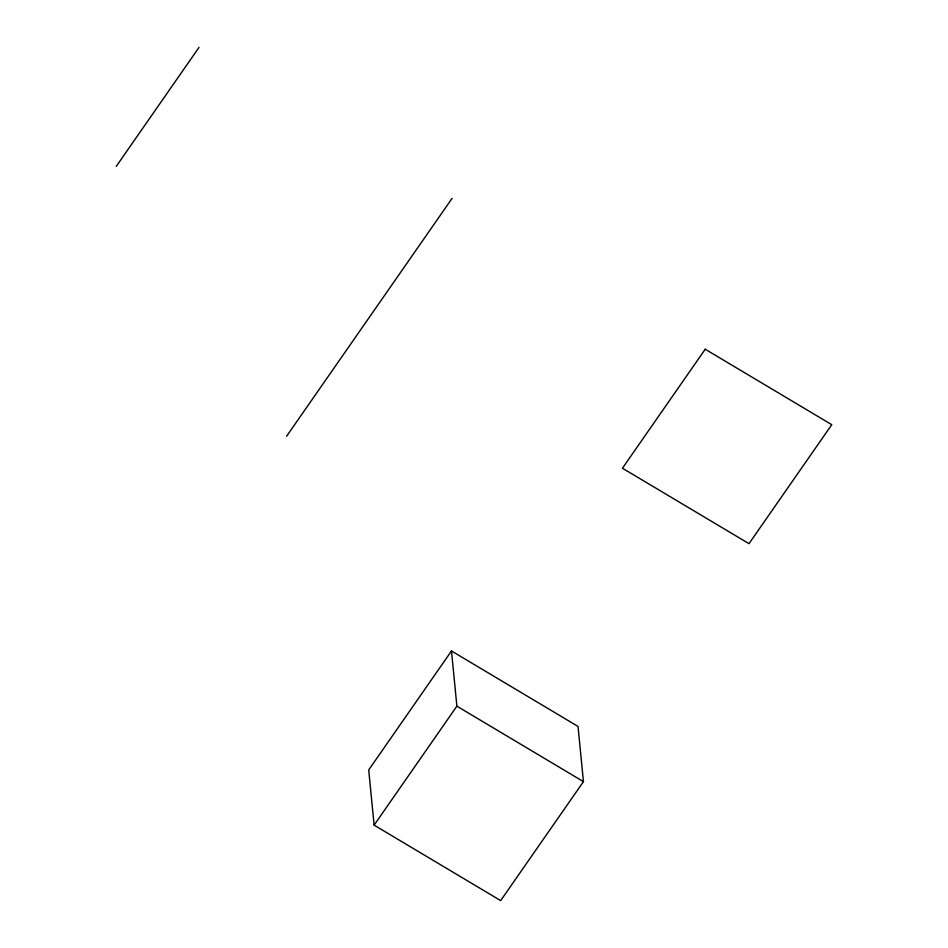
<?xml version="1.0" encoding="UTF-8"?>
<svg xmlns="http://www.w3.org/2000/svg" width="948" height="948" viewBox="0 0 948 948"><rect width="100%" height="100%" fill="white"/><g stroke="black" fill="none" stroke-linecap="round" stroke-linejoin="round"><path stroke-width="1.42" d="M116.237 166.374L199.009 47.4M286.569 436.27L452.113 198.322M451.485 650.968L368.713 769.954L374.116 825.139L500.674 900.6L583.447 781.626L578.031 726.429L451.485 650.968L456.889 706.165L374.116 825.139M456.889 706.165L583.447 781.626M705.217 349.231L622.445 468.217L748.991 543.666L831.763 424.692L705.217 349.231"/></g></svg>
